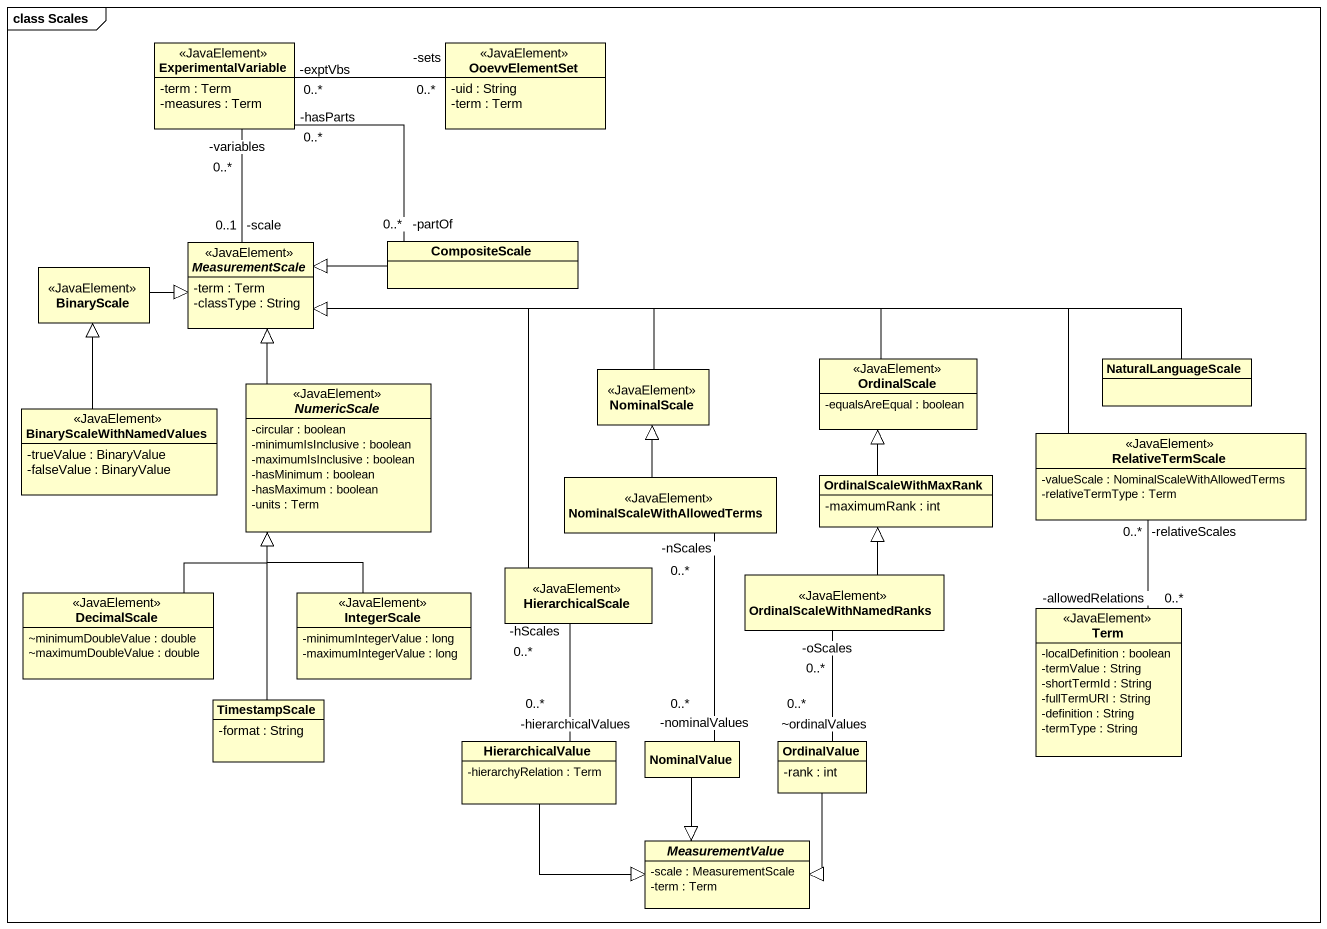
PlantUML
@startuml
mainframe class Scales
hide circle
hide empty members
skinparam classAttributeIconSize 0
class ExperimentalVariable <<JavaElement>> {
  -term : Term
  -measures : Term
}
class OoevvElementSet <<JavaElement>> {
  -uid : String
  -term : Term
}
abstract class MeasurementScale <<JavaElement>> {
  -term : Term
  -classType : String
}
class CompositeScale
class BinaryScale <<JavaElement>>
class OrdinalScale <<JavaElement>> {
  -equalsAreEqual : boolean
}
class NaturalLanguageScale
class BinaryScaleWithNamedValues <<JavaElement>> {
  -trueValue : BinaryValue
  -falseValue : BinaryValue
}
abstract class NumericScale <<JavaElement>> {
  -circular : boolean
  -minimumIsInclusive : boolean
  -maximumIsInclusive : boolean
  -hasMinimum : boolean
  -hasMaximum : boolean
  -units : Term
}
class NominalScale <<JavaElement>>
class RelativeTermScale <<JavaElement>> {
  -valueScale : NominalScaleWithAllowedTerms
  -relativeTermType : Term
}
class NominalScaleWithAllowedTerms <<JavaElement>>
class OrdinalScaleWithMaxRank {
  -maximumRank : int
}
class HierarchicalScale <<JavaElement>>
class DecimalScale <<JavaElement>> {
  ~minimumDoubleValue : double
  ~maximumDoubleValue : double
}
class IntegerScale <<JavaElement>> {
  -minimumIntegerValue : long
  -maximumIntegerValue : long
}
class OrdinalScaleWithNamedRanks <<JavaElement>>
class Term <<JavaElement>> {
  -localDefinition : boolean
  -termValue : String
  -shortTermId : String
  -fullTermURI : String
  -definition : String
  -termType : String
}
class TimestampScale {
  -format : String
}
class HierarchicalValue {
  -hierarchyRelation : Term
}
class NominalValue
class OrdinalValue {
  -rank : int
}
abstract class MeasurementValue {
  -scale : MeasurementScale
  -term : Term
}
ExperimentalVariable "-exptVbs\n0..*" -right- "-sets\n0..*" OoevvElementSet
ExperimentalVariable "-hasParts\n0..*" -- "-partOf\n0..*" CompositeScale
MeasurementScale "-scale\n0..1" -up- "-variables\n0..*" ExperimentalVariable
CompositeScale -left-|> MeasurementScale
BinaryScale -right-|> MeasurementScale
OrdinalScale -left-|> MeasurementScale
NaturalLanguageScale -left-|> MeasurementScale
BinaryScaleWithNamedValues -up-|> BinaryScale
NumericScale -up-|> MeasurementScale
NominalScale -left-|> MeasurementScale
RelativeTermScale -left-|> MeasurementScale
NominalScaleWithAllowedTerms -up-|> NominalScale
OrdinalScaleWithMaxRank -up-|> OrdinalScale
HierarchicalScale -up-|> MeasurementScale
DecimalScale -up-|> NumericScale
IntegerScale -up-|> NumericScale
OrdinalScaleWithNamedRanks -up-|> OrdinalScaleWithMaxRank
Term "-allowedRelations\n0..*" -up- "-relativeScales\n0..*" RelativeTermScale
TimestampScale -up-|> NumericScale
HierarchicalValue "-hierarchicalValues\n0..*" -up- "-hScales\n0..*" HierarchicalScale
HierarchicalValue -right-|> MeasurementValue
NominalValue "-nominalValues\n0..*" -up- "-nScales\n0..*" NominalScaleWithAllowedTerms
NominalValue --|> MeasurementValue
OrdinalValue "~ordinalValues\n0..*" -up- "-oScales\n0..*" OrdinalScaleWithNamedRanks
OrdinalValue --|> MeasurementValue
@enduml
